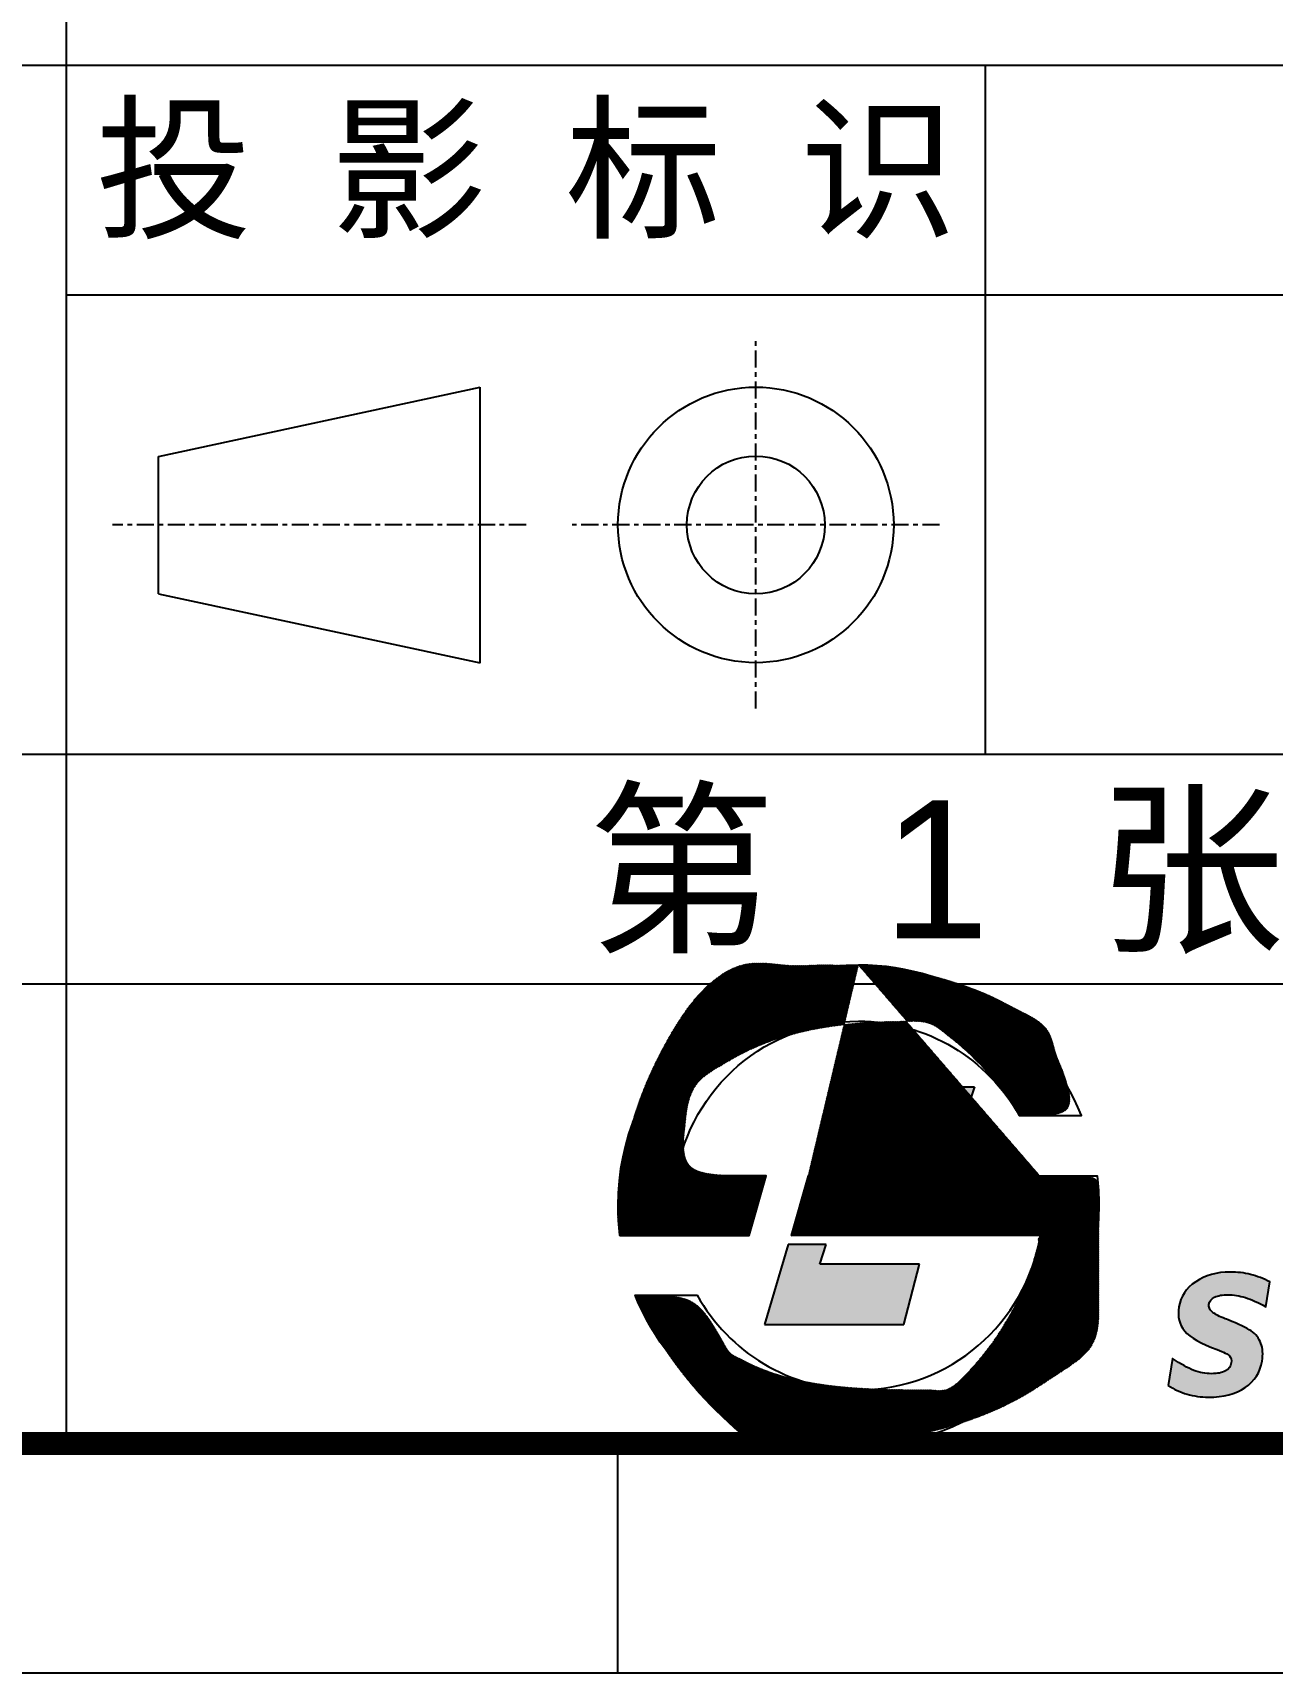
# Model space of a CAD drawing. Header units: millimetres. Extents: x 2011 to 2221, y 1238 to 1535.
# Drawn here: x 2155.63 to 2182.6, y 1237.92 to 1273.63 of the extents above; entities that cross this region are included whole.
import ezdxf

# ---------------------------------------------------------------- set-up
doc = ezdxf.new("R2010")
doc.units = ezdxf.units.MM
doc.linetypes.add('CENTER', pattern=[0.6, 0.375, -0.075, 0.075, -0.075])
doc.layers.add('DEFAULT_1', color=7, linetype='CENTER')
doc.styles.get("Standard").update_dxf_attribs({"font": 'arial.ttf'})

msp = doc.modelspace()

# ---------------------------------------------------------------- hatches: boundary and pattern name
at = {"linetype": 'Continuous'}
h = msp.add_hatch(dxfattribs=at)
h.set_pattern_fill('XSEC0001', color=0, angle=45, style=0, pattern_type=0)
h.set_pattern_definition([(45, (2011.3622, 1237.9185), (-0.707107, 0.707107), []), (45, (2011.355122, 1237.925584), (-0.0070710678, 0.0070710678), [])])
edge = h.paths.add_edge_path()
edge.add_spline(control_points=[(2172.507, 1248.749), (2172.507, 1248.749), (2172.507, 1248.749), (2172.507, 1248.749), (2172.507, 1248.749), (2172.138, 1247.446), (2172.138, 1247.446), (2172.138, 1247.446), (2177.554, 1247.446), (2177.554, 1247.446), (2177.242, 1245.541), (2175.587, 1244.087), (2173.594, 1244.087), (2172.087, 1244.087), (2170.774, 1244.917), (2170.088, 1246.146), (2170.088, 1246.146), (2168.736, 1246.146), (2168.736, 1246.146), (2169.511, 1244.223), (2171.394, 1242.865), (2173.594, 1242.865), (2176.485, 1242.865), (2178.829, 1245.21), (2178.829, 1248.1), (2178.829, 1248.32), (2178.815, 1248.536), (2178.789, 1248.749), (2178.789, 1248.749), (2177.555, 1248.749), (2177.555, 1248.749), (2177.555, 1248.749), (2177.555, 1248.749), (2177.555, 1248.749), (2177.555, 1248.749), (2172.507, 1248.749)], knot_values=[-1, 0, 0, 0, 0, 0, 1, 1, 1, 2, 2, 2, 3, 3, 3, 4, 4, 4, 5, 5, 5, 6, 6, 6, 7, 7, 7, 8, 8, 8, 9, 9, 9, 10, 10, 10, 11, 11, 11, 11], degree=3, periodic=0)
edge.add_spline(control_points=[(2173.594, 1253.336), (2173.594, 1253.336), (2173.594, 1253.336), (2173.594, 1253.336), (2175.791, 1253.336), (2177.672, 1251.981), (2178.449, 1250.061), (2178.449, 1250.061), (2177.096, 1250.061), (2177.096, 1250.061), (2176.409, 1251.286), (2175.098, 1252.114), (2173.594, 1252.114), (2171.598, 1252.114), (2169.943, 1250.657), (2169.633, 1248.749), (2169.633, 1248.749), (2171.589, 1248.749), (2171.589, 1248.749), (2171.589, 1248.749), (2171.219, 1247.446), (2171.219, 1247.446), (2171.219, 1247.446), (2168.4, 1247.446), (2168.4, 1247.446), (2168.4, 1247.446), (2168.407, 1247.458), (2168.407, 1247.458), (2168.407, 1247.458), (2168.398, 1247.458), (2168.398, 1247.458), (2168.372, 1247.669), (2168.359, 1247.883), (2168.359, 1248.1), (2168.359, 1250.991), (2170.703, 1253.336), (2173.594, 1253.336), (2173.594, 1253.336), (2173.594, 1253.336)], knot_values=[-1, 0, 0, 0, 0, 0, 1, 1, 1, 2, 2, 2, 3, 3, 3, 4, 4, 4, 5, 5, 5, 6, 6, 6, 7, 7, 7, 8, 8, 8, 9, 9, 9, 10, 10, 10, 11, 11, 11, 12, 12, 12, 12], degree=3, periodic=0)
for points in [[(2172.577, 1248.946), (2173.089, 1250.688), (2176.12, 1250.688), (2175.687, 1249.376), (2173.521, 1249.376), (2173.4, 1248.946)], [(2174.583, 1245.51), (2174.923, 1246.822), (2172.758, 1246.822), (2172.89, 1247.253), (2172.067, 1247.253), (2171.553, 1245.51)]]:
    msp.add_hatch(color=0, dxfattribs=at).paths.add_polyline_path(points)
h = msp.add_hatch(color=0, dxfattribs=at)
edge = h.paths.add_edge_path()
edge.add_spline(control_points=[(2180.337, 1244.184), (2180.337, 1244.184), (2180.433, 1244.771), (2180.433, 1244.771), (2180.612, 1244.648), (2180.765, 1244.562), (2180.893, 1244.512), (2181.022, 1244.464), (2181.15, 1244.439), (2181.278, 1244.439), (2181.408, 1244.439), (2181.509, 1244.459), (2181.582, 1244.498), (2181.655, 1244.538), (2181.698, 1244.597), (2181.71, 1244.675), (2181.721, 1244.738), (2181.708, 1244.788), (2181.673, 1244.826), (2181.638, 1244.865), (2181.548, 1244.911), (2181.405, 1244.963), (2181.051, 1245.095), (2180.814, 1245.23), (2180.696, 1245.367), (2180.577, 1245.505), (2180.535, 1245.681), (2180.57, 1245.894), (2180.606, 1246.119), (2180.728, 1246.301), (2180.935, 1246.442), (2181.142, 1246.583), (2181.393, 1246.653), (2181.689, 1246.653), (2181.838, 1246.653), (2181.985, 1246.635), (2182.13, 1246.598), (2182.275, 1246.562), (2182.415, 1246.508), (2182.55, 1246.438), (2182.55, 1246.438), (2182.462, 1245.897), (2182.462, 1245.897), (2182.3, 1245.987), (2182.151, 1246.052), (2182.017, 1246.095), (2181.884, 1246.138), (2181.759, 1246.159), (2181.643, 1246.159), (2181.518, 1246.159), (2181.419, 1246.141), (2181.348, 1246.105), (2181.275, 1246.068), (2181.234, 1246.016), (2181.223, 1245.948), (2181.214, 1245.893), (2181.235, 1245.841), (2181.286, 1245.793), (2181.337, 1245.744), (2181.419, 1245.699), (2181.531, 1245.654), (2181.555, 1245.645), (2181.59, 1245.63), (2181.639, 1245.611), (2181.875, 1245.518), (2182.042, 1245.438), (2182.141, 1245.372), (2182.244, 1245.302), (2182.315, 1245.211), (2182.356, 1245.1), (2182.396, 1244.99), (2182.404, 1244.86), (2182.38, 1244.712), (2182.34, 1244.469), (2182.217, 1244.277), (2182.01, 1244.137), (2181.803, 1243.998), (2181.536, 1243.928), (2181.21, 1243.928), (2181.046, 1243.928), (2180.891, 1243.95), (2180.746, 1243.993), (2180.601, 1244.035), (2180.464, 1244.099), (2180.337, 1244.184)], knot_values=[0, 0, 0, 0, 1, 1, 1, 2, 2, 2, 3, 3, 3, 4, 4, 4, 5, 5, 5, 6, 6, 6, 7, 7, 7, 8, 8, 8, 9, 9, 9, 10, 10, 10, 11, 11, 11, 12, 12, 12, 13, 13, 13, 14, 14, 14, 15, 15, 15, 16, 16, 16, 17, 17, 17, 18, 18, 18, 19, 19, 19, 20, 20, 20, 21, 21, 21, 22, 22, 22, 23, 23, 23, 24, 24, 24, 25, 25, 25, 26, 26, 26, 27, 27, 27, 28, 28, 28, 28], degree=3, periodic=0)

# ---------------------------------------------------------------- linework, layer by layer
at = {"color": 0, "linetype": 'Continuous'}
for p, q in [((2156.362, 1242.919), (2156.362, 1292.919)), ((2156.362, 1242.919), (2156.362, 1292.919)), ((2216.362, 1272.919), (2036.362, 1272.919)), ((2216.362, 1272.919), (2096.362, 1272.919)), ((2176.362, 1257.919), (2176.362, 1272.919)), ((2176.362, 1257.919), (2176.362, 1272.919)), ((2216.362, 1267.919), (2156.362, 1267.919)), ((2158.362, 1264.409), (2165.362, 1265.919)), ((2165.362, 1259.919), (2165.362, 1265.919)), ((2158.362, 1261.419), (2158.362, 1264.409)), ((2158.362, 1261.419), (2165.362, 1259.919)), ((2216.362, 1257.919), (2096.362, 1257.919)), ((2216.362, 1257.919), (2096.362, 1257.919)), ((2216.362, 1252.919), (2096.362, 1252.919)), ((2216.362, 1252.919), (2156.362, 1252.919)), ((2172.577, 1248.946), (2173.089, 1250.688)), ((2172.577, 1248.946), (2173.089, 1250.688)), ((2173.089, 1250.688), (2176.12, 1250.688)), ((2173.089, 1250.688), (2176.12, 1250.688)), ((2176.12, 1250.688), (2175.687, 1249.376)), ((2176.12, 1250.688), (2175.687, 1249.376)), ((2173.521, 1249.376), (2173.4, 1248.946)), ((2173.521, 1249.376), (2173.4, 1248.946)), ((2175.687, 1249.376), (2173.521, 1249.376)), ((2175.687, 1249.376), (2173.521, 1249.376)), ((2173.4, 1248.946), (2172.577, 1248.946)), ((2173.4, 1248.946), (2172.577, 1248.946)), ((2172.067, 1247.253), (2171.553, 1245.51)), ((2172.067, 1247.253), (2171.553, 1245.51)), ((2172.89, 1247.253), (2172.067, 1247.253)), ((2172.89, 1247.253), (2172.067, 1247.253)), ((2172.758, 1246.822), (2172.89, 1247.253)), ((2172.758, 1246.822), (2172.89, 1247.253)), ((2174.923, 1246.822), (2172.758, 1246.822)), ((2174.923, 1246.822), (2172.758, 1246.822)), ((2174.583, 1245.51), (2174.923, 1246.822)), ((2174.583, 1245.51), (2174.923, 1246.822)), ((2171.553, 1245.51), (2174.583, 1245.51)), ((2171.553, 1245.51), (2174.583, 1245.51)), ((2216.362, 1242.919), (2096.362, 1242.919)), ((2168.362, 1237.919), (2168.362, 1242.919)), ((2221.362, 1237.919), (2011.362, 1237.919))]:
    msp.add_line(p, q, dxfattribs=at)
at = {"color": 0, "linetype": 'Continuous', "const_width": 0.5}
msp.add_lwpolyline([(2216.362, 1242.919), (2036.362, 1242.919)], dxfattribs=at)
at = {"color": 0, "linetype": 'Continuous'}
for radius in [3, 1.5]:
    msp.add_circle((2171.362, 1262.919), radius, dxfattribs=at)
for points, knots in [([(2173.594, 1253.336), (2175.791, 1253.336), (2177.672, 1251.981), (2178.449, 1250.061), (2178.449, 1250.061), (2177.096, 1250.061), (2177.096, 1250.061), (2176.409, 1251.286), (2175.098, 1252.114), (2173.594, 1252.114), (2171.598, 1252.114), (2169.943, 1250.657), (2169.633, 1248.749), (2169.633, 1248.749), (2171.589, 1248.749), (2171.589, 1248.749), (2171.589, 1248.749), (2171.219, 1247.446), (2171.219, 1247.446), (2171.219, 1247.446), (2168.4, 1247.446), (2168.4, 1247.446), (2168.4, 1247.446), (2168.407, 1247.458), (2168.407, 1247.458), (2168.407, 1247.458), (2168.398, 1247.458), (2168.398, 1247.458), (2168.372, 1247.669), (2168.359, 1247.883), (2168.359, 1248.1), (2168.359, 1250.991), (2170.703, 1253.336), (2173.594, 1253.336), (2173.594, 1253.336), (2173.594, 1253.336), (2173.594, 1253.336)], [0, 0, 0, 0, 1, 1, 1, 2, 2, 2, 3, 3, 3, 4, 4, 4, 5, 5, 5, 6, 6, 6, 7, 7, 7, 8, 8, 8, 9, 9, 9, 10, 10, 10, 11, 11, 11, 12, 12, 12, 12]), ([(2172.507, 1248.749), (2172.507, 1248.749), (2172.138, 1247.446), (2172.138, 1247.446), (2172.138, 1247.446), (2177.554, 1247.446), (2177.554, 1247.446), (2177.242, 1245.541), (2175.587, 1244.087), (2173.594, 1244.087), (2172.087, 1244.087), (2170.774, 1244.917), (2170.088, 1246.146), (2170.088, 1246.146), (2168.736, 1246.146), (2168.736, 1246.146), (2169.511, 1244.223), (2171.394, 1242.865), (2173.594, 1242.865), (2176.485, 1242.865), (2178.829, 1245.21), (2178.829, 1248.1), (2178.829, 1248.32), (2178.815, 1248.536), (2178.789, 1248.749), (2178.789, 1248.749), (2177.555, 1248.749), (2177.555, 1248.749), (2177.555, 1248.749), (2177.555, 1248.749), (2177.555, 1248.749), (2177.555, 1248.749), (2172.507, 1248.749), (2172.507, 1248.749)], [0, 0, 0, 0, 1, 1, 1, 2, 2, 2, 3, 3, 3, 4, 4, 4, 5, 5, 5, 6, 6, 6, 7, 7, 7, 8, 8, 8, 9, 9, 9, 10, 10, 10, 11, 11, 11, 11]), ([(2180.337, 1244.184), (2180.337, 1244.184), (2180.433, 1244.771), (2180.433, 1244.771), (2180.612, 1244.648), (2180.765, 1244.562), (2180.893, 1244.512), (2181.022, 1244.464), (2181.15, 1244.439), (2181.278, 1244.439), (2181.408, 1244.439), (2181.509, 1244.459), (2181.582, 1244.498), (2181.655, 1244.538), (2181.698, 1244.597), (2181.71, 1244.675), (2181.721, 1244.738), (2181.708, 1244.788), (2181.673, 1244.826), (2181.638, 1244.865), (2181.548, 1244.911), (2181.405, 1244.963), (2181.051, 1245.095), (2180.814, 1245.23), (2180.696, 1245.367), (2180.577, 1245.505), (2180.535, 1245.681), (2180.57, 1245.894), (2180.606, 1246.119), (2180.728, 1246.301), (2180.935, 1246.442), (2181.142, 1246.583), (2181.393, 1246.653), (2181.689, 1246.653), (2181.838, 1246.653), (2181.985, 1246.635), (2182.13, 1246.598), (2182.275, 1246.562), (2182.415, 1246.508), (2182.55, 1246.438), (2182.55, 1246.438), (2182.462, 1245.897), (2182.462, 1245.897), (2182.3, 1245.987), (2182.151, 1246.052), (2182.017, 1246.095), (2181.884, 1246.138), (2181.759, 1246.159), (2181.643, 1246.159), (2181.518, 1246.159), (2181.419, 1246.141), (2181.348, 1246.105), (2181.275, 1246.068), (2181.234, 1246.016), (2181.223, 1245.948), (2181.214, 1245.893), (2181.235, 1245.841), (2181.286, 1245.793), (2181.337, 1245.744), (2181.419, 1245.699), (2181.531, 1245.654), (2181.555, 1245.645), (2181.59, 1245.63), (2181.639, 1245.611), (2181.875, 1245.518), (2182.042, 1245.438), (2182.141, 1245.372), (2182.244, 1245.302), (2182.315, 1245.211), (2182.356, 1245.1), (2182.396, 1244.99), (2182.404, 1244.86), (2182.38, 1244.712), (2182.34, 1244.469), (2182.217, 1244.277), (2182.01, 1244.137), (2181.803, 1243.998), (2181.536, 1243.928), (2181.21, 1243.928), (2181.046, 1243.928), (2180.891, 1243.95), (2180.746, 1243.993), (2180.601, 1244.035), (2180.464, 1244.099), (2180.337, 1244.184)], [0, 0, 0, 0, 1, 1, 1, 2, 2, 2, 3, 3, 3, 4, 4, 4, 5, 5, 5, 6, 6, 6, 7, 7, 7, 8, 8, 8, 9, 9, 9, 10, 10, 10, 11, 11, 11, 12, 12, 12, 13, 13, 13, 14, 14, 14, 15, 15, 15, 16, 16, 16, 17, 17, 17, 18, 18, 18, 19, 19, 19, 20, 20, 20, 21, 21, 21, 22, 22, 22, 23, 23, 23, 24, 24, 24, 25, 25, 25, 26, 26, 26, 27, 27, 27, 28, 28, 28, 28]), ([(2180.337, 1244.184), (2180.337, 1244.184), (2180.433, 1244.771), (2180.433, 1244.771), (2180.612, 1244.648), (2180.765, 1244.562), (2180.893, 1244.512), (2181.022, 1244.464), (2181.15, 1244.439), (2181.278, 1244.439), (2181.408, 1244.439), (2181.509, 1244.459), (2181.582, 1244.498), (2181.655, 1244.538), (2181.698, 1244.597), (2181.71, 1244.675), (2181.721, 1244.738), (2181.708, 1244.788), (2181.673, 1244.826), (2181.638, 1244.865), (2181.548, 1244.911), (2181.405, 1244.963), (2181.051, 1245.095), (2180.814, 1245.23), (2180.696, 1245.367), (2180.577, 1245.505), (2180.535, 1245.681), (2180.57, 1245.894), (2180.606, 1246.119), (2180.728, 1246.301), (2180.935, 1246.442), (2181.142, 1246.583), (2181.393, 1246.653), (2181.689, 1246.653), (2181.838, 1246.653), (2181.985, 1246.635), (2182.13, 1246.598), (2182.275, 1246.562), (2182.415, 1246.508), (2182.55, 1246.438), (2182.55, 1246.438), (2182.462, 1245.897), (2182.462, 1245.897), (2182.3, 1245.987), (2182.151, 1246.052), (2182.017, 1246.095), (2181.884, 1246.138), (2181.759, 1246.159), (2181.643, 1246.159), (2181.518, 1246.159), (2181.419, 1246.141), (2181.348, 1246.105), (2181.275, 1246.068), (2181.234, 1246.016), (2181.223, 1245.948), (2181.214, 1245.893), (2181.235, 1245.841), (2181.286, 1245.793), (2181.337, 1245.744), (2181.419, 1245.699), (2181.531, 1245.654), (2181.555, 1245.645), (2181.59, 1245.63), (2181.639, 1245.611), (2181.875, 1245.518), (2182.042, 1245.438), (2182.141, 1245.372), (2182.244, 1245.302), (2182.315, 1245.211), (2182.356, 1245.1), (2182.396, 1244.99), (2182.404, 1244.86), (2182.38, 1244.712), (2182.34, 1244.469), (2182.217, 1244.277), (2182.01, 1244.137), (2181.803, 1243.998), (2181.536, 1243.928), (2181.21, 1243.928), (2181.046, 1243.928), (2180.891, 1243.95), (2180.746, 1243.993), (2180.601, 1244.035), (2180.464, 1244.099), (2180.337, 1244.184)], [0, 0, 0, 0, 1, 1, 1, 2, 2, 2, 3, 3, 3, 4, 4, 4, 5, 5, 5, 6, 6, 6, 7, 7, 7, 8, 8, 8, 9, 9, 9, 10, 10, 10, 11, 11, 11, 12, 12, 12, 13, 13, 13, 14, 14, 14, 15, 15, 15, 16, 16, 16, 17, 17, 17, 18, 18, 18, 19, 19, 19, 20, 20, 20, 21, 21, 21, 22, 22, 22, 23, 23, 23, 24, 24, 24, 25, 25, 25, 26, 26, 26, 27, 27, 27, 28, 28, 28, 28])]:
    msp.add_open_spline(points, degree=3, knots=knots, dxfattribs=at)
at = {"layer": 'DEFAULT_1', "color": 0, "linetype": 'CENTER'}
for p, q in [((2171.362, 1258.919), (2171.362, 1266.919)), ((2166.362, 1262.919), (2157.362, 1262.919)), ((2175.362, 1262.919), (2167.362, 1262.919))]:
    msp.add_line(p, q, dxfattribs=at)

# ---------------------------------------------------------------- texts
at = {"color": 0, "linetype": 'Continuous', "attachment_point": 2, "line_spacing_factor": 0.9}
for s, insert, char_height, width in [('{\\fSimSun|b0|i0|c134|p2;投 影 标 识}', (2166.362, 1271.919), 2.5, 23.54307), ('第  1  张      共  1  张', (2186.362, 1256.919), 3, 48)]:
    msp.add_mtext(s, dxfattribs=dict(at, insert=insert, char_height=char_height, width=width))

doc.saveas('drawing.dxf')
